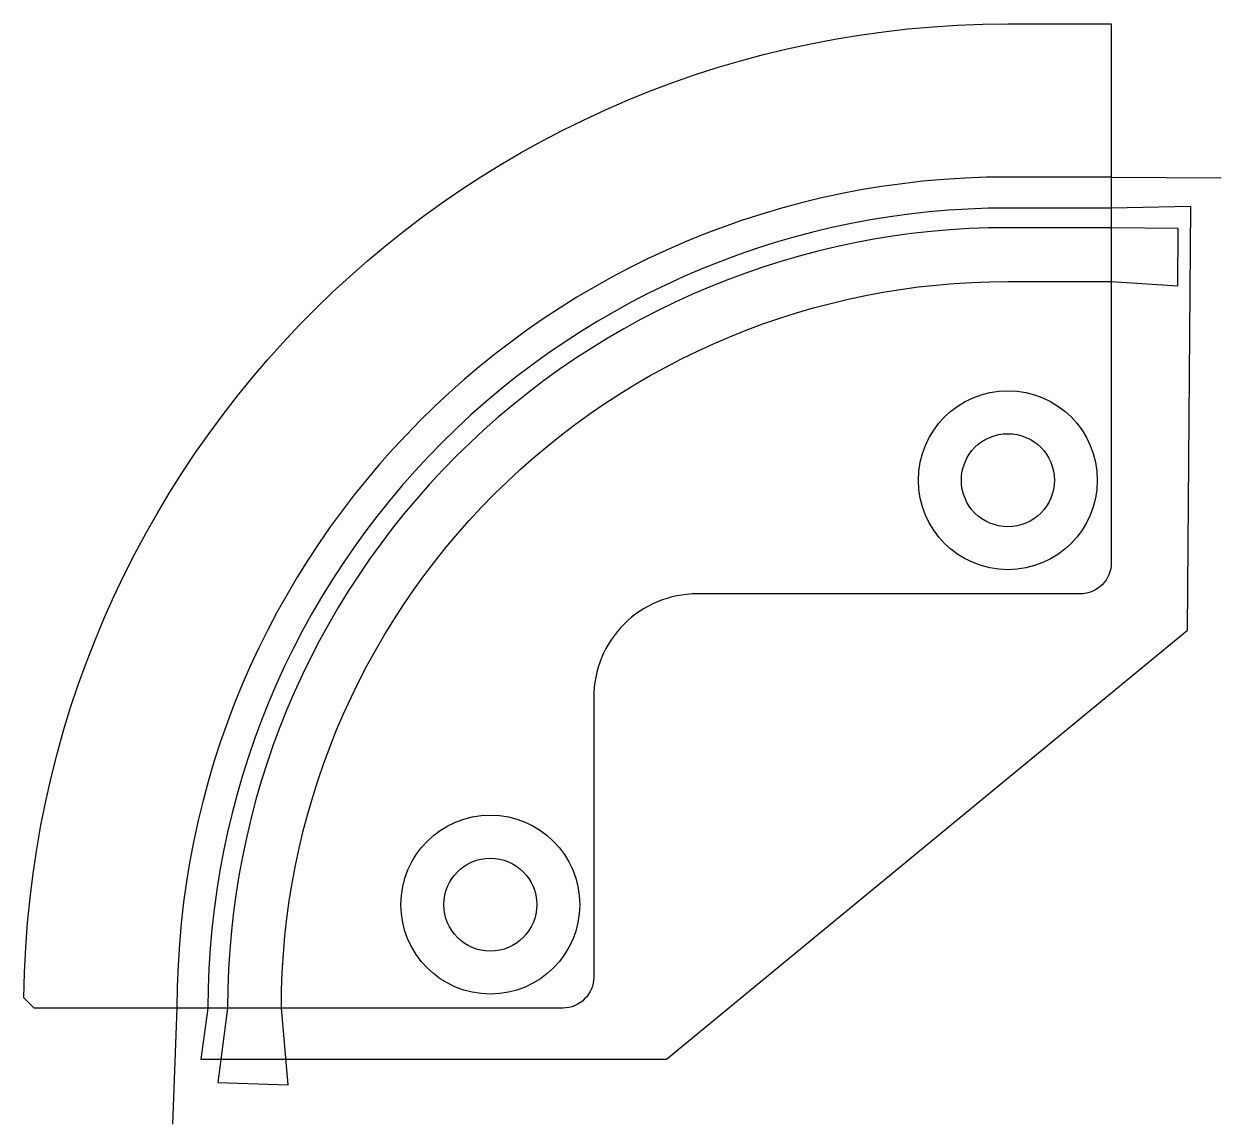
# Model space of a CAD drawing. Extents: x 28 to 144, y 6 to 112.
import ezdxf

# ---------------------------------------------------------------- set-up
doc = ezdxf.new("R2010")
doc.units = 0
doc.layers.get('0').update_dxf_attribs({"linetype": 'CONTINUOUS'})

msp = doc.modelspace()

# ---------------------------------------------------------------- linework, layer by layer
at = {"color": 7, "linetype": 'CONTINUOUS'}
msp.add_line((133.21, 97.36), (123.21, 97.36), dxfattribs=at)
for p, q in [((133.21, 97.36), (143.83, 97.29)), ((42.85, 17), (42.42, 5.78))]:
    msp.add_line(p, q)
for points in [[(133.21, 87.26), (133.21, 60.05, -0.414214), (130.21, 57.05), (93.16, 57.05, 0.414214), (83.16, 47.05), (83.16, 20, -0.414214), (80.16, 17), (57.85, 17), (52.95, 17), (47.75, 17), (45.85, 17), (42.85, 17), (29.05, 17), (28.06, 17.99, -0.411155), (123.21, 112.16), (133.21, 112.16), (133.21, 97.36), (133.21, 94.36), (133.21, 92.46)], [(133.21, 87.26), (139.65, 86.83), (139.67, 92.37), (133.21, 92.46), (123.21, 92.46, 0.414214), (47.75, 17), (46.8, 9.8), (53.6, 9.58), (52.95, 17, -0.414214), (123.21, 87.26)]]:
    msp.add_lwpolyline(points, format="xyb", close=True, dxfattribs=at)
msp.add_lwpolyline([(140.9, 94.52), (133.21, 94.36), (123.21, 94.36, 0.414214), (45.85, 17), (45.16, 12.05), (90.18, 12.05), (140.57, 53.54)], format="xyb", close=True)
for centre, radius in [((123.21, 68.04), 8.65), ((123.21, 68.04), 4.5), ((73.16, 27), 8.65), ((73.16, 27), 4.5)]:
    msp.add_circle(centre, radius, dxfattribs=at)
msp.add_arc((123.21, 17), 80.36, 90, 180, dxfattribs=at)

doc.saveas('drawing.dxf')
